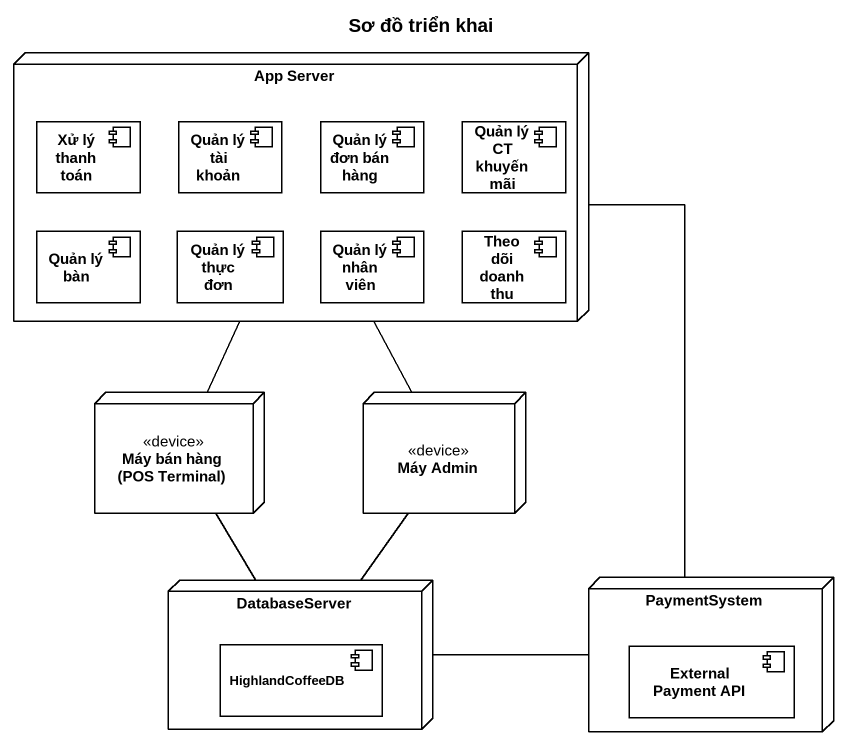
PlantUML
@startuml
title Sơ đồ triển khai
node "App Server" as App_Server {
  component "Xử lý thanh toán" as Xử_lý_thanh_toán
  component "Quản lý tài khoản" as Quản_lý_tài_khoản
  component "Quản lý đơn bán hàng" as Quản_lý_đơn_bán_hàng
  component "Quản lý CT khuyến mãi" as Quản_lý_CT_khuyến_mãi
  component "Quản lý bàn" as Quản_lý_bàn
  component "Quản lý thực đơn" as Quản_lý_thực_đơn
  component "Quản lý nhân viên" as Quản_lý_nhân_viên
  component "Theo dõi doanh thu" as Theo_dõi_doanh_thu
}
node "Máy bán hàng (POS Terminal)" as Máy_bán_hàng_POS_Terminal <<device>>
node "Máy Admin" as Máy_Admin <<device>>
node DatabaseServer {
  component HighlandCoffeeDB
}
node PaymentSystem {
  component "External Payment API" as External_Payment_API
}
App_Server -- PaymentSystem
Máy_bán_hàng_POS_Terminal -up- App_Server
Máy_bán_hàng_POS_Terminal -- DatabaseServer
Máy_Admin -up- App_Server
Máy_Admin -- DatabaseServer
DatabaseServer -right- PaymentSystem
@enduml
